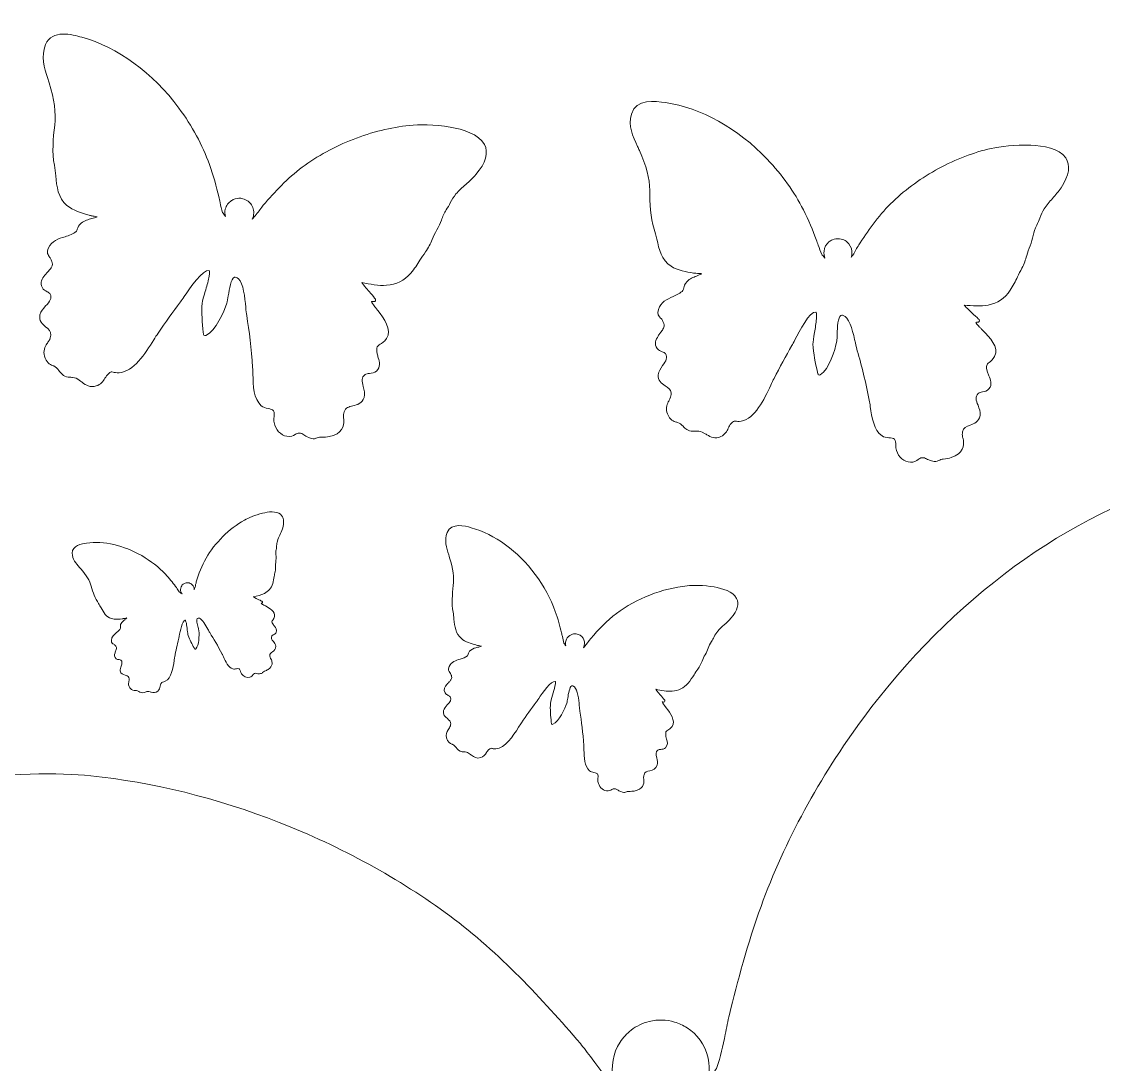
# Model space of a CAD drawing. Extents: x 245 to 764, y -945 to -55.
# Drawn here: x 432.9 to 498.3, y -415.5 to -352.5 of the extents above; entities that cross this region are included whole.
import ezdxf

# ---------------------------------------------------------------- set-up
doc = ezdxf.new("R2010")
doc.units = 0
doc.header["$MEASUREMENT"] = 0
doc.layers.add('Layer 1', color=7, linetype='Continuous', lineweight=0)

msp = doc.modelspace()

# ---------------------------------------------------------------- linework, layer by layer
at = {"layer": 'Layer 1'}
for points, knots in [([(632.82, -55.415), (632.82, -55.415), (373.36, -55.415), (373.36, -55.415), (373.36, -55.415), (244.72, -238.015), (244.72, -238.015), (244.72, -238.015), (244.72, -944.585), (244.72, -944.585), (244.72, -944.585), (764.28, -944.585), (764.28, -944.585), (764.28, -944.585), (764.28, -238.175), (764.28, -238.175), (764.28, -238.175), (632.82, -55.415), (632.82, -55.415)], [0, 0, 0, 0, 1, 1, 1, 2, 2, 2, 3, 3, 3, 4, 4, 4, 5, 5, 5, 6, 6, 6, 6]), ([(433.984, -370.183), (434.029, -369.985), (434.181, -369.818), (434.328, -369.657), (434.581, -369.379), (434.726, -369.191), (434.601, -368.935), (434.573, -368.88), (434.495, -368.838), (434.412, -368.793), (434.309, -368.737), (434.192, -368.674), (434.13, -368.561), (433.944, -368.221), (434.114, -368.006), (434.279, -367.798), (434.303, -367.768), (434.328, -367.737), (434.353, -367.704), (434.396, -367.647), (434.447, -367.597), (434.497, -367.548), (434.563, -367.484), (434.625, -367.423), (434.663, -367.354), (434.764, -367.167), (434.738, -367.091), (434.698, -366.976), (434.686, -366.941), (434.672, -366.902), (434.662, -366.858), (434.648, -366.801), (434.612, -366.755), (434.57, -366.702), (434.478, -366.585), (434.363, -366.439), (434.495, -366.145), (434.687, -365.717), (435.119, -365.584), (435.5, -365.467), (435.757, -365.387), (436, -365.312), (436.163, -365.162), (436.208, -365.121), (436.221, -365.078), (436.24, -365.012), (436.271, -364.909), (436.31, -364.781), (436.482, -364.641), (436.675, -364.485), (436.9, -364.429), (437.117, -364.375), (437.234, -364.346), (437.347, -364.318), (437.451, -364.275), (437.37, -364.25), (437.271, -364.233), (437.189, -364.219), (437.115, -364.206), (437.045, -364.194), (436.991, -364.177), (436.991, -364.177), (436.956, -364.167), (436.956, -364.167), (436.52, -364.039), (435.976, -363.88), (435.618, -363.578), (435.065, -363.112), (435.001, -362.439), (434.938, -361.789), (434.917, -361.563), (434.897, -361.349), (434.857, -361.145), (434.707, -360.385), (434.778, -359.53), (434.875, -358.719), (434.964, -357.988), (434.857, -357.175), (434.541, -356.162), (434.515, -356.078), (434.487, -355.992), (434.46, -355.909), (434.245, -355.249), (434.023, -354.567), (434.324, -353.857), (434.722, -352.917), (435.934, -353.249), (436.517, -353.41), (438.672, -354.002), (440.809, -355.562), (442.381, -357.692), (443.183, -358.778), (443.805, -359.923), (444.231, -361.095), (444.474, -361.764), (444.656, -362.456), (444.801, -363.044), (444.83, -363.161), (444.854, -363.283), (444.878, -363.401), (444.918, -363.604), (444.959, -363.812), (445.026, -364), (445.047, -364.038), (445.121, -364.148), (445.196, -364.251), (445.157, -364.111), (445.152, -363.959), (445.19, -363.808), (445.245, -363.583), (445.383, -363.4), (445.564, -363.283), (445.634, -363.238), (445.711, -363.202), (445.791, -363.179), (445.935, -363.136), (446.091, -363.13), (446.247, -363.169), (446.368, -363.198), (446.476, -363.252), (446.569, -363.323), (446.65, -363.385), (446.718, -363.46), (446.772, -363.544), (446.898, -363.739), (446.946, -363.983), (446.886, -364.226), (446.87, -364.292), (446.847, -364.354), (446.817, -364.412), (446.986, -364.241), (447.152, -364.013), (447.275, -363.844), (447.356, -363.733), (447.427, -363.636), (447.487, -363.567), (448.178, -362.766), (448.942, -361.933), (449.841, -361.267), (450.743, -360.599), (451.805, -360.016), (452.912, -359.583), (454.031, -359.144), (455.207, -358.854), (456.311, -358.744), (456.864, -358.689), (457.844, -358.682), (458.787, -358.844), (459.547, -358.974), (460.523, -359.262), (460.854, -359.893), (461.115, -360.389), (460.942, -361.001), (460.339, -361.712), (460.154, -361.931), (459.937, -362.122), (459.727, -362.307), (459.52, -362.489), (459.306, -362.677), (459.131, -362.886), (458.996, -363.047), (458.898, -363.229), (458.793, -363.421), (458.717, -363.562), (458.638, -363.708), (458.543, -363.844), (458.408, -364.042), (458.332, -364.244), (458.251, -364.459), (458.177, -364.655), (458.101, -364.858), (457.975, -365.062), (457.857, -365.253), (457.773, -365.451), (457.691, -365.643), (457.586, -365.89), (457.478, -366.144), (457.298, -366.388), (457.174, -366.555), (457.063, -366.728), (456.956, -366.894), (456.792, -367.151), (456.623, -367.415), (456.405, -367.663), (455.994, -368.131), (455.525, -368.367), (454.931, -368.407), (454.461, -368.439), (453.943, -368.339), (453.433, -368.228), (453.562, -368.413), (453.816, -368.708), (453.958, -368.872), (454.1, -369.037), (454.212, -369.167), (454.26, -369.238), (454.29, -369.283), (454.28, -369.347), (454.23, -369.381), (454.209, -369.395), (454.183, -369.399), (454.158, -369.395), (454.087, -369.382), (454.051, -369.385), (454.034, -369.388), (454.041, -369.437), (454.109, -369.544), (454.233, -369.706), (454.253, -369.731), (454.27, -369.754), (454.284, -369.773), (454.319, -369.821), (454.361, -369.876), (454.405, -369.933), (454.761, -370.4), (455.299, -371.104), (454.935, -371.628), (454.8, -371.823), (454.661, -371.903), (454.549, -371.968), (454.382, -372.065), (454.305, -372.109), (454.377, -372.558), (454.389, -372.631), (454.411, -372.708), (454.435, -372.788), (454.505, -373.033), (454.594, -373.337), (454.333, -373.591), (454.203, -373.717), (454.045, -373.727), (453.905, -373.735), (453.799, -373.742), (453.707, -373.748), (453.64, -373.8), (453.405, -373.983), (453.446, -374.195), (453.531, -374.525), (453.587, -374.74), (453.644, -374.963), (453.576, -375.183), (453.458, -375.56), (453.161, -375.63), (452.899, -375.691), (452.66, -375.748), (452.454, -375.796), (452.368, -376.06), (452.338, -376.156), (452.326, -376.258), (452.331, -376.365), (452.331, -376.365), (452.33, -376.366), (452.33, -376.366), (452.332, -376.371), (452.354, -376.457), (452.357, -376.581), (452.365, -376.883), (452.261, -377.414), (451.471, -377.555), (451.327, -377.581), (451.161, -377.593), (450.968, -377.589), (450.866, -377.587), (450.766, -377.608), (450.673, -377.649), (450.673, -377.65), (450.673, -377.65), (450.672, -377.65), (450.545, -377.708), (450.485, -377.712), (450.231, -377.615), (450.099, -377.565), (450.013, -377.504), (449.944, -377.455), (449.85, -377.388), (449.788, -377.344), (449.647, -377.342), (449.569, -377.34), (449.499, -377.379), (449.418, -377.425), (449.293, -377.494), (449.138, -377.58), (448.912, -377.536), (448.524, -377.461), (448.226, -377.14), (448.134, -376.697), (448.111, -376.587), (448.124, -376.473), (448.137, -376.363), (448.155, -376.219), (448.171, -376.083), (448.102, -375.989), (448.051, -375.92), (447.912, -375.888), (447.776, -375.856), (447.626, -375.822), (447.47, -375.786), (447.361, -375.691), (446.896, -375.287), (446.875, -374.455), (446.858, -373.787), (446.854, -373.64), (446.851, -373.503), (446.842, -373.385), (446.759, -372.21), (446.642, -371.181), (446.482, -370.238), (446.46, -370.109), (446.444, -369.936), (446.425, -369.734), (446.371, -369.154), (446.288, -368.278), (445.988, -368.016), (445.886, -367.928), (445.803, -367.895), (445.741, -367.917), (445.53, -367.995), (445.43, -368.645), (445.371, -369.034), (445.342, -369.222), (445.317, -369.384), (445.286, -369.486), (445.122, -370.008), (444.596, -371.173), (444.01, -371.439), (443.971, -371.457), (443.923, -371.448), (443.893, -371.414), (443.877, -371.397), (443.869, -371.375), (443.867, -371.353), (443.867, -371.353), (443.856, -371.244), (443.856, -371.244), (443.802, -370.685), (443.741, -370.05), (443.792, -369.485), (443.806, -369.339), (443.884, -369.078), (443.976, -368.776), (444.057, -368.505), (444.149, -368.198), (444.201, -367.949), (444.272, -367.608), (444.232, -367.531), (444.223, -367.519), (444.223, -367.518), (444.222, -367.518), (444.221, -367.517), (443.838, -367.412), (443.046, -368.58), (442.708, -369.08), (442.611, -369.224), (442.534, -369.337), (442.477, -369.412), (442.02, -370.014), (441.564, -370.65), (441.122, -371.3), (441.044, -371.416), (440.956, -371.556), (440.862, -371.705), (440.345, -372.525), (439.638, -373.648), (438.763, -373.689), (438.585, -373.698), (438.479, -373.672), (438.402, -373.653), (438.299, -373.628), (438.275, -373.622), (438.118, -373.766), (438.039, -373.839), (437.977, -373.93), (437.912, -374.028), (437.793, -374.207), (437.658, -374.41), (437.391, -374.492), (437.003, -374.613), (436.776, -374.445), (436.535, -374.267), (436.505, -374.245), (436.474, -374.221), (436.441, -374.198), (436.155, -373.994), (436.148, -373.993), (435.958, -373.978), (435.892, -373.973), (435.81, -373.966), (435.693, -373.951), (435.384, -373.91), (435.246, -373.726), (435.124, -373.564), (435.035, -373.446), (434.955, -373.34), (434.814, -373.278), (434.814, -373.278), (434.814, -373.278), (434.814, -373.278), (434.793, -373.269), (434.771, -373.261), (434.748, -373.254), (434.747, -373.254), (434.747, -373.254), (434.747, -373.254), (434.584, -373.192), (434.369, -373.079), (434.252, -372.68), (434.169, -372.397), (434.294, -372.113), (434.401, -371.938), (434.451, -371.88), (434.492, -371.822), (434.526, -371.764), (434.527, -371.764), (434.527, -371.763), (434.527, -371.763), (434.596, -371.645), (434.634, -371.527), (434.639, -371.411), (434.648, -371.185), (434.5, -371.061), (434.328, -370.916), (434.127, -370.747), (433.899, -370.555), (433.984, -370.183)], [0, 0, 0, 0, 1, 1, 1, 2, 2, 2, 3, 3, 3, 4, 4, 4, 5, 5, 5, 6, 6, 6, 7, 7, 7, 8, 8, 8, 9, 9, 9, 10, 10, 10, 11, 11, 11, 12, 12, 12, 13, 13, 13, 14, 14, 14, 15, 15, 15, 16, 16, 16, 17, 17, 17, 18, 18, 18, 19, 19, 19, 20, 20, 20, 21, 21, 21, 22, 22, 22, 23, 23, 23, 24, 24, 24, 25, 25, 25, 26, 26, 26, 27, 27, 27, 28, 28, 28, 29, 29, 29, 30, 30, 30, 31, 31, 31, 32, 32, 32, 33, 33, 33, 34, 34, 34, 35, 35, 35, 36, 36, 36, 37, 37, 37, 38, 38, 38, 39, 39, 39, 40, 40, 40, 41, 41, 41, 42, 42, 42, 43, 43, 43, 44, 44, 44, 45, 45, 45, 46, 46, 46, 47, 47, 47, 48, 48, 48, 49, 49, 49, 50, 50, 50, 51, 51, 51, 52, 52, 52, 53, 53, 53, 54, 54, 54, 55, 55, 55, 56, 56, 56, 57, 57, 57, 58, 58, 58, 59, 59, 59, 60, 60, 60, 61, 61, 61, 62, 62, 62, 63, 63, 63, 64, 64, 64, 65, 65, 65, 66, 66, 66, 67, 67, 67, 68, 68, 68, 69, 69, 69, 70, 70, 70, 71, 71, 71, 72, 72, 72, 73, 73, 73, 74, 74, 74, 75, 75, 75, 76, 76, 76, 77, 77, 77, 78, 78, 78, 79, 79, 79, 80, 80, 80, 81, 81, 81, 82, 82, 82, 83, 83, 83, 84, 84, 84, 85, 85, 85, 86, 86, 86, 87, 87, 87, 88, 88, 88, 89, 89, 89, 90, 90, 90, 91, 91, 91, 92, 92, 92, 93, 93, 93, 94, 94, 94, 95, 95, 95, 96, 96, 96, 97, 97, 97, 98, 98, 98, 99, 99, 99, 100, 100, 100, 101, 101, 101, 102, 102, 102, 103, 103, 103, 104, 104, 104, 105, 105, 105, 106, 106, 106, 107, 107, 107, 108, 108, 108, 109, 109, 109, 110, 110, 110, 111, 111, 111, 112, 112, 112, 113, 113, 113, 114, 114, 114, 115, 115, 115, 116, 116, 116, 117, 117, 117, 118, 118, 118, 119, 119, 119, 120, 120, 120, 121, 121, 121, 122, 122, 122, 123, 123, 123, 124, 124, 124, 125, 125, 125, 126, 126, 126, 127, 127, 127, 128, 128, 128, 129, 129, 129, 130, 130, 130, 131, 131, 131, 132, 132, 132, 133, 133, 133, 134, 134, 134, 135, 135, 135, 136, 136, 136, 137, 137, 137, 138, 138, 138, 139, 139, 139, 140, 140, 140, 141, 141, 141, 141]), ([(490.43, -370.164), (490.586, -370.305), (490.71, -370.417), (490.764, -370.48), (490.799, -370.519), (490.797, -370.582), (490.752, -370.621), (490.734, -370.637), (490.709, -370.643), (490.685, -370.642), (490.615, -370.639), (490.58, -370.646), (490.564, -370.651), (490.577, -370.698), (490.655, -370.792), (490.794, -370.934), (490.816, -370.956), (490.835, -370.975), (490.851, -370.992), (490.891, -371.034), (490.937, -371.082), (490.986, -371.132), (491.385, -371.538), (491.987, -372.152), (491.698, -372.7), (491.592, -372.903), (491.468, -372.997), (491.368, -373.073), (491.218, -373.186), (491.15, -373.238), (491.273, -373.661), (491.293, -373.731), (491.324, -373.802), (491.356, -373.876), (491.453, -374.103), (491.574, -374.385), (491.354, -374.661), (491.244, -374.798), (491.092, -374.826), (490.959, -374.851), (490.858, -374.87), (490.77, -374.887), (490.712, -374.945), (490.508, -375.149), (490.572, -375.348), (490.694, -375.656), (490.773, -375.857), (490.854, -376.064), (490.815, -376.284), (490.746, -376.661), (490.469, -376.763), (490.224, -376.854), (490.001, -376.937), (489.808, -377.008), (489.757, -377.272), (489.739, -377.368), (489.74, -377.468), (489.757, -377.571), (489.757, -377.571), (489.757, -377.571), (489.757, -377.571), (489.759, -377.576), (489.791, -377.656), (489.809, -377.775), (489.852, -378.065), (489.816, -378.588), (489.072, -378.818), (488.937, -378.86), (488.778, -378.892), (488.592, -378.912), (488.494, -378.922), (488.399, -378.953), (488.315, -379.005), (488.315, -379.005), (488.315, -379.005), (488.314, -379.005), (488.199, -379.076), (488.142, -379.087), (487.885, -379.024), (487.753, -378.992), (487.662, -378.943), (487.59, -378.904), (487.491, -378.851), (487.426, -378.816), (487.29, -378.831), (487.216, -378.839), (487.153, -378.885), (487.08, -378.938), (486.968, -379.02), (486.829, -379.121), (486.607, -379.106), (486.224, -379.08), (485.899, -378.806), (485.757, -378.391), (485.722, -378.288), (485.721, -378.177), (485.721, -378.069), (485.72, -377.928), (485.719, -377.796), (485.642, -377.713), (485.585, -377.653), (485.447, -377.639), (485.312, -377.625), (485.164, -377.609), (485.01, -377.593), (484.893, -377.515), (484.397, -377.181), (484.278, -376.383), (484.181, -375.742), (484.16, -375.602), (484.14, -375.469), (484.118, -375.357), (483.898, -374.236), (483.662, -373.259), (483.396, -372.371), (483.36, -372.249), (483.324, -372.084), (483.281, -371.893), (483.16, -371.341), (482.976, -370.507), (482.655, -370.291), (482.547, -370.218), (482.463, -370.196), (482.406, -370.225), (482.212, -370.325), (482.194, -370.963), (482.183, -371.344), (482.178, -371.529), (482.173, -371.688), (482.155, -371.789), (482.06, -372.312), (481.692, -373.496), (481.16, -373.822), (481.124, -373.844), (481.078, -373.841), (481.044, -373.812), (481.027, -373.798), (481.016, -373.778), (481.012, -373.756), (481.012, -373.756), (480.988, -373.653), (480.988, -373.653), (480.87, -373.121), (480.735, -372.517), (480.717, -371.967), (480.713, -371.825), (480.757, -371.564), (480.809, -371.262), (480.855, -370.992), (480.907, -370.685), (480.927, -370.439), (480.955, -370.103), (480.907, -370.034), (480.897, -370.023), (480.897, -370.022), (480.896, -370.022), (480.895, -370.021), (480.513, -369.966), (479.891, -371.185), (479.625, -371.707), (479.549, -371.856), (479.488, -371.975), (479.443, -372.054), (479.074, -372.688), (478.711, -373.354), (478.363, -374.033), (478.302, -374.153), (478.234, -374.299), (478.161, -374.453), (477.762, -375.305), (477.215, -376.471), (476.378, -376.615), (476.208, -376.644), (476.103, -376.631), (476.026, -376.623), (475.924, -376.61), (475.9, -376.608), (475.766, -376.766), (475.698, -376.844), (475.65, -376.94), (475.599, -377.042), (475.506, -377.229), (475.4, -377.44), (475.153, -377.551), (474.794, -377.714), (474.555, -377.579), (474.302, -377.436), (474.27, -377.418), (474.238, -377.4), (474.204, -377.381), (473.904, -377.219), (473.897, -377.219), (473.712, -377.227), (473.648, -377.23), (473.568, -377.234), (473.454, -377.232), (473.151, -377.23), (472.997, -377.07), (472.86, -376.928), (472.76, -376.825), (472.67, -376.732), (472.527, -376.69), (472.527, -376.69), (472.527, -376.69), (472.527, -376.69), (472.506, -376.683), (472.484, -376.678), (472.46, -376.675), (472.46, -376.675), (472.46, -376.675), (472.46, -376.674), (472.295, -376.634), (472.075, -376.551), (471.915, -376.181), (471.801, -375.918), (471.887, -375.631), (471.97, -375.449), (472.011, -375.387), (472.044, -375.326), (472.07, -375.266), (472.07, -375.266), (472.07, -375.266), (472.07, -375.266), (472.123, -375.144), (472.145, -375.026), (472.136, -374.914), (472.117, -374.695), (471.96, -374.593), (471.778, -374.474), (471.564, -374.335), (471.322, -374.177), (471.359, -373.81), (471.378, -373.614), (471.505, -373.435), (471.627, -373.262), (471.838, -372.964), (471.955, -372.767), (471.804, -372.535), (471.771, -372.485), (471.69, -372.454), (471.605, -372.42), (471.499, -372.379), (471.38, -372.333), (471.306, -372.23), (471.086, -371.926), (471.225, -371.699), (471.358, -371.479), (471.378, -371.447), (471.398, -371.414), (471.418, -371.379), (471.453, -371.32), (471.496, -371.265), (471.538, -371.212), (471.594, -371.142), (471.647, -371.077), (471.674, -371.006), (471.75, -370.813), (471.715, -370.743), (471.663, -370.637), (471.647, -370.605), (471.63, -370.569), (471.615, -370.528), (471.594, -370.475), (471.554, -370.435), (471.508, -370.389), (471.405, -370.287), (471.277, -370.16), (471.369, -369.862), (471.503, -369.427), (471.903, -369.247), (472.255, -369.089), (472.493, -368.981), (472.718, -368.88), (472.858, -368.716), (472.896, -368.672), (472.903, -368.628), (472.914, -368.563), (472.931, -368.46), (472.953, -368.332), (473.102, -368.177), (473.269, -368.003), (473.479, -367.923), (473.681, -367.845), (473.791, -367.803), (473.896, -367.763), (473.991, -367.709), (473.91, -367.695), (473.813, -367.69), (473.732, -367.686), (473.66, -367.682), (473.591, -367.679), (473.536, -367.669), (473.536, -367.669), (473.502, -367.664), (473.502, -367.664), (473.066, -367.593), (472.524, -367.505), (472.144, -367.257), (471.555, -366.874), (471.413, -366.234), (471.276, -365.616), (471.228, -365.4), (471.183, -365.197), (471.12, -365.005), (470.886, -364.292), (470.851, -363.46), (470.849, -362.667), (470.846, -361.953), (470.647, -361.184), (470.222, -360.247), (470.187, -360.169), (470.149, -360.09), (470.113, -360.013), (469.828, -359.403), (469.532, -358.773), (469.737, -358.054), (470.009, -357.101), (471.215, -357.276), (471.795, -357.361), (473.94, -357.674), (476.184, -358.921), (477.951, -360.783), (478.853, -361.733), (479.588, -362.761), (480.138, -363.838), (480.452, -364.453), (480.709, -365.098), (480.92, -365.647), (480.961, -365.756), (480.999, -365.87), (481.036, -365.981), (481.098, -366.171), (481.163, -366.367), (481.249, -366.54), (481.275, -366.574), (481.36, -366.671), (481.444, -366.761), (481.389, -366.631), (481.367, -366.486), (481.384, -366.336), (481.411, -366.112), (481.522, -365.919), (481.682, -365.785), (481.744, -365.733), (481.814, -365.69), (481.889, -365.658), (482.022, -365.6), (482.171, -365.576), (482.326, -365.594), (482.446, -365.608), (482.557, -365.647), (482.655, -365.704), (482.74, -365.754), (482.814, -365.818), (482.876, -365.892), (483.02, -366.065), (483.096, -366.294), (483.068, -366.535), (483.06, -366.6), (483.045, -366.663), (483.023, -366.723), (483.165, -366.538), (483.298, -366.298), (483.396, -366.122), (483.461, -366.004), (483.518, -365.903), (483.567, -365.829), (484.137, -364.976), (484.772, -364.083), (485.558, -363.334), (486.347, -362.583), (487.3, -361.896), (488.314, -361.346), (489.339, -360.791), (490.436, -360.371), (491.486, -360.133), (492.011, -360.014), (492.954, -359.89), (493.881, -359.934), (494.628, -359.969), (495.602, -360.13), (495.996, -360.697), (496.306, -361.144), (496.212, -361.753), (495.717, -362.51), (495.565, -362.742), (495.379, -362.952), (495.199, -363.155), (495.022, -363.355), (494.838, -363.562), (494.695, -363.784), (494.584, -363.954), (494.511, -364.142), (494.433, -364.34), (494.377, -364.484), (494.318, -364.634), (494.243, -364.777), (494.136, -364.982), (494.087, -365.187), (494.035, -365.403), (493.988, -365.6), (493.938, -365.805), (493.841, -366.016), (493.751, -366.215), (493.693, -366.415), (493.638, -366.61), (493.566, -366.86), (493.492, -367.118), (493.348, -367.374), (493.249, -367.549), (493.163, -367.729), (493.08, -367.902), (492.952, -368.168), (492.821, -368.443), (492.64, -368.707), (492.301, -369.207), (491.878, -369.49), (491.311, -369.6), (490.862, -369.686), (490.351, -369.652), (489.848, -369.606), (489.993, -369.769), (490.274, -370.023), (490.43, -370.164)], [0, 0, 0, 0, 1, 1, 1, 2, 2, 2, 3, 3, 3, 4, 4, 4, 5, 5, 5, 6, 6, 6, 7, 7, 7, 8, 8, 8, 9, 9, 9, 10, 10, 10, 11, 11, 11, 12, 12, 12, 13, 13, 13, 14, 14, 14, 15, 15, 15, 16, 16, 16, 17, 17, 17, 18, 18, 18, 19, 19, 19, 20, 20, 20, 21, 21, 21, 22, 22, 22, 23, 23, 23, 24, 24, 24, 25, 25, 25, 26, 26, 26, 27, 27, 27, 28, 28, 28, 29, 29, 29, 30, 30, 30, 31, 31, 31, 32, 32, 32, 33, 33, 33, 34, 34, 34, 35, 35, 35, 36, 36, 36, 37, 37, 37, 38, 38, 38, 39, 39, 39, 40, 40, 40, 41, 41, 41, 42, 42, 42, 43, 43, 43, 44, 44, 44, 45, 45, 45, 46, 46, 46, 47, 47, 47, 48, 48, 48, 49, 49, 49, 50, 50, 50, 51, 51, 51, 52, 52, 52, 53, 53, 53, 54, 54, 54, 55, 55, 55, 56, 56, 56, 57, 57, 57, 58, 58, 58, 59, 59, 59, 60, 60, 60, 61, 61, 61, 62, 62, 62, 63, 63, 63, 64, 64, 64, 65, 65, 65, 66, 66, 66, 67, 67, 67, 68, 68, 68, 69, 69, 69, 70, 70, 70, 71, 71, 71, 72, 72, 72, 73, 73, 73, 74, 74, 74, 75, 75, 75, 76, 76, 76, 77, 77, 77, 78, 78, 78, 79, 79, 79, 80, 80, 80, 81, 81, 81, 82, 82, 82, 83, 83, 83, 84, 84, 84, 85, 85, 85, 86, 86, 86, 87, 87, 87, 88, 88, 88, 89, 89, 89, 90, 90, 90, 91, 91, 91, 92, 92, 92, 93, 93, 93, 94, 94, 94, 95, 95, 95, 96, 96, 96, 97, 97, 97, 98, 98, 98, 99, 99, 99, 100, 100, 100, 101, 101, 101, 102, 102, 102, 103, 103, 103, 104, 104, 104, 105, 105, 105, 106, 106, 106, 107, 107, 107, 108, 108, 108, 109, 109, 109, 110, 110, 110, 111, 111, 111, 112, 112, 112, 113, 113, 113, 114, 114, 114, 115, 115, 115, 116, 116, 116, 117, 117, 117, 118, 118, 118, 119, 119, 119, 120, 120, 120, 121, 121, 121, 122, 122, 122, 123, 123, 123, 124, 124, 124, 125, 125, 125, 126, 126, 126, 127, 127, 127, 128, 128, 128, 129, 129, 129, 130, 130, 130, 131, 131, 131, 132, 132, 132, 133, 133, 133, 134, 134, 134, 135, 135, 135, 136, 136, 136, 137, 137, 137, 138, 138, 138, 139, 139, 139, 140, 140, 140, 141, 141, 141, 141]), ([(437.05, -398.062), (440.757, -398.432), (444.699, -399.406), (448.454, -400.876), (452.168, -402.332), (455.732, -404.285), (458.759, -406.526), (461.775, -408.761), (464.336, -411.557), (466.656, -414.243), (466.856, -414.475), (467.093, -414.799), (467.367, -415.175), (467.779, -415.739), (468.338, -416.506), (468.903, -417.079), (468.803, -416.884), (468.725, -416.675), (468.671, -416.454), (468.47, -415.639), (468.632, -414.82), (469.053, -414.166), (469.235, -413.884), (469.464, -413.633), (469.734, -413.427), (470.046, -413.188), (470.41, -413.008), (470.817, -412.908), (471.339, -412.779), (471.863, -412.8), (472.344, -412.942), (472.614, -413.021), (472.871, -413.139), (473.106, -413.291), (473.713, -413.682), (474.177, -414.297), (474.363, -415.053), (474.488, -415.56), (474.473, -416.069), (474.342, -416.538), (474.592, -416.195), (474.841, -415.825), (474.914, -415.696), (475.136, -415.067), (475.275, -414.366), (475.41, -413.687), (475.488, -413.291), (475.569, -412.882), (475.666, -412.491), (476.154, -410.516), (476.762, -408.194), (477.578, -405.949), (479.007, -402.018), (481.094, -398.177), (483.785, -394.532), (489.059, -387.388), (496.23, -382.152), (503.46, -380.166), (505.415, -379.628), (509.481, -378.512), (510.817, -381.667), (511.827, -384.049), (511.082, -386.338), (510.36, -388.552), (510.27, -388.831), (510.175, -389.119), (510.088, -389.401), (509.028, -392.798), (508.671, -395.525), (508.967, -397.978), (509.295, -400.7), (509.531, -403.568), (509.03, -406.117), (508.896, -406.803), (508.828, -407.52), (508.755, -408.279), (508.547, -410.459), (508.331, -412.716), (506.475, -414.281), (505.274, -415.295), (503.451, -415.828), (501.986, -416.257), (501.986, -416.257), (501.871, -416.291), (501.871, -416.291), (501.687, -416.346), (501.453, -416.387), (501.205, -416.43), (500.93, -416.479), (500.598, -416.537), (500.326, -416.62), (500.675, -416.764), (501.054, -416.857), (501.447, -416.954), (502.176, -417.135), (502.931, -417.323), (503.578, -417.848), (504.156, -418.318), (504.283, -418.747), (504.388, -419.092), (504.453, -419.312), (504.495, -419.458), (504.646, -419.595), (505.194, -420.1), (506.009, -420.351), (506.872, -420.617), (508.15, -421.01), (509.598, -421.458), (510.243, -422.894), (510.686, -423.878), (510.3, -424.368), (509.991, -424.761), (509.851, -424.94), (509.731, -425.093), (509.683, -425.286), (509.648, -425.433), (509.603, -425.563), (509.564, -425.68), (509.429, -426.066), (509.341, -426.321), (509.681, -426.95), (509.806, -427.182), (510.015, -427.386), (510.237, -427.601), (510.403, -427.765), (510.577, -427.933), (510.719, -428.123), (510.804, -428.233), (510.887, -428.338), (510.967, -428.44), (511.52, -429.138), (512.093, -429.858), (511.468, -430.997), (511.259, -431.38), (510.867, -431.59), (510.523, -431.776), (510.243, -431.927), (509.981, -432.069), (509.889, -432.254), (509.468, -433.114), (509.955, -433.742), (510.805, -434.676), (511.299, -435.217), (511.808, -435.777), (511.959, -436.44), (512.241, -437.688), (511.477, -438.331), (510.803, -438.901), (510.228, -439.385), (509.731, -439.802), (509.761, -440.56), (509.776, -440.949), (509.903, -441.344), (510.137, -441.743), (510.137, -441.743), (510.137, -441.744), (510.139, -441.744), (510.252, -441.938), (510.393, -442.134), (510.559, -442.329), (510.919, -442.917), (511.338, -443.867), (511.06, -444.817), (510.668, -446.156), (509.946, -446.535), (509.399, -446.743), (509.398, -446.743), (509.398, -446.743), (509.396, -446.743), (509.317, -446.767), (509.243, -446.794), (509.175, -446.824), (509.173, -446.824), (509.173, -446.824), (509.173, -446.824), (508.701, -447.031), (508.433, -447.388), (508.134, -447.784), (507.724, -448.328), (507.261, -448.944), (506.223, -449.082), (505.833, -449.134), (505.557, -449.155), (505.335, -449.173), (504.697, -449.224), (504.673, -449.226), (503.714, -449.912), (503.605, -449.989), (503.501, -450.067), (503.4, -450.141), (502.59, -450.738), (501.828, -451.303), (500.528, -450.899), (499.632, -450.621), (499.178, -449.941), (498.778, -449.341), (498.56, -449.013), (498.354, -448.705), (498.09, -448.462), (497.563, -447.978), (497.482, -447.998), (497.136, -448.083), (496.876, -448.145), (496.52, -448.233), (495.925, -448.205), (492.989, -448.067), (490.615, -444.298), (488.883, -441.545), (488.568, -441.047), (488.272, -440.576), (488.01, -440.189), (486.527, -438.006), (484.997, -435.875), (483.462, -433.854), (483.272, -433.603), (483.015, -433.222), (482.689, -432.741), (481.553, -431.064), (478.898, -427.143), (477.613, -427.496), (477.61, -427.499), (477.607, -427.5), (477.605, -427.502), (477.575, -427.544), (477.443, -427.802), (477.68, -428.945), (477.853, -429.781), (478.162, -430.81), (478.435, -431.719), (478.742, -432.734), (479.005, -433.61), (479.05, -434.1), (479.225, -435.996), (479.018, -438.124), (478.837, -440.001), (478.837, -440.001), (478.802, -440.366), (478.802, -440.366), (478.794, -440.441), (478.766, -440.514), (478.715, -440.571), (478.611, -440.685), (478.451, -440.715), (478.32, -440.654), (476.356, -439.761), (474.589, -435.854), (474.041, -434.101), (473.936, -433.76), (473.851, -433.216), (473.755, -432.585), (473.556, -431.281), (473.222, -429.1), (472.511, -428.838), (472.305, -428.763), (472.027, -428.875), (471.685, -429.172), (470.677, -430.05), (470.401, -432.989), (470.218, -434.936), (470.154, -435.61), (470.1, -436.193), (470.026, -436.625), (469.492, -439.788), (469.097, -443.241), (468.818, -447.183), (468.791, -447.578), (468.778, -448.04), (468.766, -448.532), (468.709, -450.773), (468.638, -453.563), (467.077, -454.92), (466.711, -455.238), (466.189, -455.358), (465.685, -455.475), (465.231, -455.58), (464.762, -455.688), (464.593, -455.92), (464.362, -456.237), (464.415, -456.692), (464.473, -457.173), (464.516, -457.544), (464.563, -457.927), (464.486, -458.295), (464.176, -459.78), (463.177, -460.859), (461.874, -461.111), (461.117, -461.259), (460.596, -460.97), (460.177, -460.737), (459.904, -460.584), (459.669, -460.453), (459.409, -460.458), (458.936, -460.466), (458.728, -460.613), (458.413, -460.837), (458.181, -461.002), (457.891, -461.207), (457.451, -461.375), (456.596, -461.699), (456.395, -461.685), (455.97, -461.492), (455.968, -461.493), (455.967, -461.491), (455.966, -461.49), (455.655, -461.35), (455.318, -461.282), (454.978, -461.289), (454.329, -461.302), (453.771, -461.259), (453.288, -461.173), (450.638, -460.699), (450.29, -458.919), (450.316, -457.905), (450.327, -457.489), (450.4, -457.202), (450.406, -457.184), (450.406, -457.184), (450.405, -457.183), (450.405, -457.183), (450.42, -456.823), (450.38, -456.478), (450.278, -456.158), (449.992, -455.273), (449.3, -455.11), (448.499, -454.922), (447.619, -454.714), (446.623, -454.479), (446.228, -453.215), (445.999, -452.477), (446.191, -451.73), (446.377, -451.009), (446.664, -449.9), (446.799, -449.189), (446.011, -448.575), (445.787, -448.4), (445.479, -448.381), (445.124, -448.358), (444.654, -448.33), (444.122, -448.297), (443.687, -447.875), (442.812, -447.021), (443.108, -446.002), (443.346, -445.182), (443.425, -444.911), (443.499, -444.655), (443.538, -444.407), (443.779, -442.902), (443.523, -442.754), (442.963, -442.429), (442.587, -442.212), (442.12, -441.941), (441.669, -441.289), (440.447, -439.531), (442.251, -437.167), (443.446, -435.603), (443.593, -435.41), (443.733, -435.226), (443.85, -435.065), (443.897, -435.002), (443.955, -434.926), (444.021, -434.841), (444.439, -434.298), (444.665, -433.939), (444.691, -433.773), (444.635, -433.762), (444.511, -433.754), (444.273, -433.795), (444.19, -433.809), (444.103, -433.796), (444.032, -433.749), (443.863, -433.637), (443.829, -433.421), (443.932, -433.27), (444.091, -433.03), (444.468, -432.594), (444.945, -432.042), (445.42, -431.493), (446.275, -430.502), (446.705, -429.88), (444.996, -430.255), (443.259, -430.589), (441.679, -430.482), (439.687, -430.348), (438.116, -429.555), (436.736, -427.984), (436.005, -427.155), (435.436, -426.267), (434.886, -425.407), (434.528, -424.848), (434.155, -424.267), (433.741, -423.708), (433.136, -422.891), (432.774, -422.036), (432.421, -421.209), (432.147, -420.566), (431.864, -419.902), (431.468, -419.258), (431.046, -418.574), (430.79, -417.894), (430.543, -417.236), (430.271, -416.516), (430.016, -415.836), (429.561, -415.175), (429.243, -414.715), (428.979, -414.228), (428.723, -413.755), (428.372, -413.109), (428.042, -412.498), (427.59, -411.96), (427.001, -411.258), (426.283, -410.627), (425.591, -410.015), (424.887, -409.395), (424.158, -408.754), (423.537, -408.021), (421.515, -405.636), (420.935, -403.582), (421.808, -401.918), (422.92, -399.802), (426.193, -398.836), (428.743, -398.398), (431.906, -397.854), (435.195, -397.877), (437.05, -398.062)], [0, 0, 0, 0, 1, 1, 1, 2, 2, 2, 3, 3, 3, 4, 4, 4, 5, 5, 5, 6, 6, 6, 7, 7, 7, 8, 8, 8, 9, 9, 9, 10, 10, 10, 11, 11, 11, 12, 12, 12, 13, 13, 13, 14, 14, 14, 15, 15, 15, 16, 16, 16, 17, 17, 17, 18, 18, 18, 19, 19, 19, 20, 20, 20, 21, 21, 21, 22, 22, 22, 23, 23, 23, 24, 24, 24, 25, 25, 25, 26, 26, 26, 27, 27, 27, 28, 28, 28, 29, 29, 29, 30, 30, 30, 31, 31, 31, 32, 32, 32, 33, 33, 33, 34, 34, 34, 35, 35, 35, 36, 36, 36, 37, 37, 37, 38, 38, 38, 39, 39, 39, 40, 40, 40, 41, 41, 41, 42, 42, 42, 43, 43, 43, 44, 44, 44, 45, 45, 45, 46, 46, 46, 47, 47, 47, 48, 48, 48, 49, 49, 49, 50, 50, 50, 51, 51, 51, 52, 52, 52, 53, 53, 53, 54, 54, 54, 55, 55, 55, 56, 56, 56, 57, 57, 57, 58, 58, 58, 59, 59, 59, 60, 60, 60, 61, 61, 61, 62, 62, 62, 63, 63, 63, 64, 64, 64, 65, 65, 65, 66, 66, 66, 67, 67, 67, 68, 68, 68, 69, 69, 69, 70, 70, 70, 71, 71, 71, 72, 72, 72, 73, 73, 73, 74, 74, 74, 75, 75, 75, 76, 76, 76, 77, 77, 77, 78, 78, 78, 79, 79, 79, 80, 80, 80, 81, 81, 81, 82, 82, 82, 83, 83, 83, 84, 84, 84, 85, 85, 85, 86, 86, 86, 87, 87, 87, 88, 88, 88, 89, 89, 89, 90, 90, 90, 91, 91, 91, 92, 92, 92, 93, 93, 93, 94, 94, 94, 95, 95, 95, 96, 96, 96, 97, 97, 97, 98, 98, 98, 99, 99, 99, 100, 100, 100, 101, 101, 101, 102, 102, 102, 103, 103, 103, 104, 104, 104, 105, 105, 105, 106, 106, 106, 107, 107, 107, 108, 108, 108, 109, 109, 109, 110, 110, 110, 111, 111, 111, 112, 112, 112, 113, 113, 113, 114, 114, 114, 115, 115, 115, 116, 116, 116, 117, 117, 117, 118, 118, 118, 119, 119, 119, 120, 120, 120, 121, 121, 121, 122, 122, 122, 123, 123, 123, 124, 124, 124, 125, 125, 125, 126, 126, 126, 127, 127, 127, 128, 128, 128, 129, 129, 129, 130, 130, 130, 131, 131, 131, 132, 132, 132, 133, 133, 133, 134, 134, 134, 135, 135, 135, 136, 136, 136, 137, 137, 137, 138, 138, 138, 139, 139, 139, 140, 140, 140, 141, 141, 141, 141]), ([(447.224, -387.416), (447.316, -387.46), (447.389, -387.496), (447.422, -387.518), (447.444, -387.531), (447.452, -387.561), (447.436, -387.585), (447.43, -387.595), (447.419, -387.601), (447.408, -387.604), (447.375, -387.612), (447.359, -387.62), (447.353, -387.625), (447.365, -387.645), (447.414, -387.678), (447.499, -387.725), (447.512, -387.732), (447.523, -387.739), (447.533, -387.744), (447.557, -387.758), (447.585, -387.774), (447.615, -387.791), (447.856, -387.926), (448.22, -388.13), (448.16, -388.424), (448.139, -388.533), (448.094, -388.594), (448.057, -388.643), (448.003, -388.716), (447.978, -388.749), (448.093, -388.93), (448.112, -388.959), (448.136, -388.988), (448.161, -389.019), (448.238, -389.111), (448.332, -389.226), (448.267, -389.385), (448.235, -389.463), (448.168, -389.497), (448.109, -389.527), (448.065, -389.549), (448.026, -389.569), (448.007, -389.604), (447.94, -389.727), (447.997, -389.811), (448.096, -389.938), (448.16, -390.02), (448.226, -390.106), (448.238, -390.214), (448.257, -390.398), (448.142, -390.484), (448.04, -390.56), (447.948, -390.629), (447.868, -390.688), (447.88, -390.818), (447.885, -390.865), (447.899, -390.912), (447.921, -390.957), (447.921, -390.957), (447.921, -390.957), (447.921, -390.957), (447.922, -390.959), (447.948, -390.992), (447.973, -391.045), (448.032, -391.174), (448.087, -391.423), (447.772, -391.631), (447.714, -391.669), (447.645, -391.706), (447.561, -391.74), (447.517, -391.759), (447.477, -391.786), (447.445, -391.822), (447.445, -391.822), (447.445, -391.822), (447.444, -391.822), (447.4, -391.87), (447.375, -391.883), (447.247, -391.889), (447.181, -391.892), (447.132, -391.882), (447.093, -391.874), (447.04, -391.862), (447.005, -391.855), (446.944, -391.88), (446.91, -391.894), (446.887, -391.924), (446.86, -391.959), (446.82, -392.012), (446.769, -392.078), (446.663, -392.102), (446.481, -392.142), (446.292, -392.059), (446.17, -391.885), (446.139, -391.842), (446.124, -391.79), (446.109, -391.739), (446.089, -391.674), (446.071, -391.613), (446.024, -391.585), (445.989, -391.564), (445.923, -391.576), (445.858, -391.588), (445.787, -391.601), (445.713, -391.615), (445.648, -391.594), (445.372, -391.506), (445.207, -391.151), (445.075, -390.866), (445.046, -390.803), (445.019, -390.744), (444.993, -390.695), (444.738, -390.203), (444.494, -389.78), (444.249, -389.403), (444.216, -389.351), (444.176, -389.279), (444.131, -389.196), (443.999, -388.956), (443.799, -388.593), (443.621, -388.536), (443.56, -388.516), (443.518, -388.517), (443.496, -388.539), (443.419, -388.612), (443.497, -388.911), (443.544, -389.09), (443.567, -389.177), (443.586, -389.252), (443.592, -389.302), (443.619, -389.558), (443.609, -390.159), (443.406, -390.384), (443.392, -390.399), (443.37, -390.404), (443.35, -390.395), (443.341, -390.39), (443.333, -390.383), (443.328, -390.373), (443.328, -390.373), (443.303, -390.328), (443.303, -390.328), (443.175, -390.097), (443.03, -389.834), (442.947, -389.58), (442.925, -389.515), (442.91, -389.387), (442.893, -389.24), (442.878, -389.107), (442.86, -388.958), (442.836, -388.84), (442.803, -388.68), (442.772, -388.654), (442.765, -388.65), (442.765, -388.65), (442.765, -388.65), (442.764, -388.65), (442.579, -388.676), (442.455, -389.329), (442.403, -389.608), (442.387, -389.688), (442.376, -389.751), (442.365, -389.794), (442.28, -390.14), (442.202, -390.5), (442.132, -390.863), (442.12, -390.928), (442.108, -391.005), (442.095, -391.087), (442.026, -391.538), (441.93, -392.155), (441.56, -392.336), (441.484, -392.373), (441.434, -392.382), (441.397, -392.388), (441.348, -392.396), (441.336, -392.398), (441.295, -392.49), (441.275, -392.536), (441.265, -392.587), (441.255, -392.642), (441.237, -392.741), (441.217, -392.854), (441.117, -392.939), (440.972, -393.064), (440.842, -393.034), (440.705, -393.002), (440.688, -392.998), (440.67, -392.994), (440.652, -392.99), (440.49, -392.955), (440.487, -392.956), (440.402, -392.985), (440.372, -392.995), (440.336, -393.008), (440.282, -393.023), (440.141, -393.063), (440.047, -393.009), (439.964, -392.962), (439.904, -392.928), (439.849, -392.897), (439.777, -392.896), (439.777, -392.896), (439.777, -392.896), (439.777, -392.896), (439.766, -392.896), (439.755, -392.897), (439.744, -392.898), (439.743, -392.898), (439.743, -392.898), (439.743, -392.898), (439.661, -392.902), (439.547, -392.894), (439.422, -392.743), (439.333, -392.636), (439.334, -392.49), (439.348, -392.395), (439.359, -392.36), (439.366, -392.327), (439.369, -392.296), (439.37, -392.296), (439.37, -392.296), (439.37, -392.296), (439.378, -392.231), (439.372, -392.173), (439.352, -392.123), (439.314, -392.023), (439.227, -391.997), (439.126, -391.967), (439.007, -391.931), (438.873, -391.891), (438.84, -391.714), (438.822, -391.621), (438.857, -391.52), (438.89, -391.423), (438.947, -391.255), (438.975, -391.147), (438.873, -391.06), (438.851, -391.041), (438.809, -391.038), (438.765, -391.034), (438.71, -391.029), (438.648, -391.024), (438.6, -390.986), (438.456, -390.875), (438.489, -390.75), (438.522, -390.629), (438.527, -390.612), (438.531, -390.593), (438.536, -390.574), (438.544, -390.542), (438.557, -390.511), (438.569, -390.48), (438.586, -390.44), (438.601, -390.402), (438.604, -390.366), (438.613, -390.266), (438.588, -390.238), (438.549, -390.196), (438.537, -390.183), (438.524, -390.168), (438.511, -390.151), (438.495, -390.129), (438.471, -390.116), (438.443, -390.101), (438.381, -390.068), (438.304, -390.026), (438.306, -389.875), (438.309, -389.654), (438.471, -389.516), (438.613, -389.394), (438.71, -389.311), (438.801, -389.234), (438.843, -389.138), (438.855, -389.112), (438.852, -389.091), (438.848, -389.059), (438.843, -389.009), (438.835, -388.946), (438.884, -388.854), (438.937, -388.75), (439.024, -388.684), (439.108, -388.62), (439.153, -388.586), (439.197, -388.552), (439.234, -388.515), (439.194, -388.519), (439.148, -388.53), (439.11, -388.539), (439.076, -388.547), (439.043, -388.555), (439.017, -388.558), (439.017, -388.558), (439, -388.56), (439, -388.56), (438.787, -388.587), (438.523, -388.619), (438.312, -388.556), (437.986, -388.458), (437.832, -388.179), (437.684, -387.91), (437.632, -387.816), (437.584, -387.728), (437.528, -387.647), (437.322, -387.347), (437.192, -386.964), (437.083, -386.595), (436.984, -386.263), (436.787, -385.932), (436.461, -385.553), (436.434, -385.522), (436.406, -385.49), (436.379, -385.459), (436.162, -385.214), (435.939, -384.961), (435.936, -384.598), (435.933, -384.118), (436.518, -384.035), (436.8, -383.995), (437.842, -383.848), (439.057, -384.123), (440.134, -384.749), (440.683, -385.069), (441.165, -385.447), (441.569, -385.874), (441.799, -386.117), (442.006, -386.382), (442.179, -386.609), (442.213, -386.654), (442.247, -386.702), (442.279, -386.749), (442.334, -386.829), (442.391, -386.912), (442.454, -386.98), (442.471, -386.993), (442.524, -387.027), (442.575, -387.057), (442.532, -387.004), (442.502, -386.939), (442.489, -386.867), (442.471, -386.759), (442.497, -386.654), (442.553, -386.57), (442.575, -386.537), (442.602, -386.508), (442.632, -386.482), (442.686, -386.437), (442.752, -386.406), (442.827, -386.393), (442.884, -386.383), (442.941, -386.386), (442.995, -386.4), (443.041, -386.411), (443.085, -386.431), (443.124, -386.457), (443.214, -386.518), (443.281, -386.614), (443.301, -386.73), (443.306, -386.762), (443.307, -386.793), (443.305, -386.823), (443.346, -386.718), (443.375, -386.588), (443.397, -386.493), (443.411, -386.429), (443.424, -386.374), (443.437, -386.333), (443.586, -385.858), (443.76, -385.355), (444.024, -384.9), (444.289, -384.443), (444.639, -383.993), (445.036, -383.598), (445.438, -383.2), (445.891, -382.855), (446.348, -382.601), (446.576, -382.474), (446.999, -382.288), (447.436, -382.181), (447.789, -382.096), (448.264, -382.038), (448.525, -382.249), (448.73, -382.414), (448.77, -382.711), (448.642, -383.131), (448.603, -383.26), (448.545, -383.383), (448.489, -383.502), (448.434, -383.619), (448.376, -383.74), (448.34, -383.864), (448.311, -383.958), (448.303, -384.055), (448.294, -384.158), (448.287, -384.233), (448.28, -384.31), (448.265, -384.387), (448.243, -384.498), (448.248, -384.6), (448.253, -384.707), (448.258, -384.806), (448.263, -384.908), (448.247, -385.019), (448.232, -385.124), (448.232, -385.225), (448.233, -385.323), (448.234, -385.45), (448.234, -385.58), (448.202, -385.719), (448.18, -385.814), (448.164, -385.909), (448.149, -386.001), (448.126, -386.143), (448.103, -386.289), (448.055, -386.436), (447.964, -386.715), (447.806, -386.905), (447.557, -387.033), (447.36, -387.135), (447.118, -387.188), (446.877, -387.236), (446.967, -387.292), (447.132, -387.372), (447.224, -387.416)], [0, 0, 0, 0, 1, 1, 1, 2, 2, 2, 3, 3, 3, 4, 4, 4, 5, 5, 5, 6, 6, 6, 7, 7, 7, 8, 8, 8, 9, 9, 9, 10, 10, 10, 11, 11, 11, 12, 12, 12, 13, 13, 13, 14, 14, 14, 15, 15, 15, 16, 16, 16, 17, 17, 17, 18, 18, 18, 19, 19, 19, 20, 20, 20, 21, 21, 21, 22, 22, 22, 23, 23, 23, 24, 24, 24, 25, 25, 25, 26, 26, 26, 27, 27, 27, 28, 28, 28, 29, 29, 29, 30, 30, 30, 31, 31, 31, 32, 32, 32, 33, 33, 33, 34, 34, 34, 35, 35, 35, 36, 36, 36, 37, 37, 37, 38, 38, 38, 39, 39, 39, 40, 40, 40, 41, 41, 41, 42, 42, 42, 43, 43, 43, 44, 44, 44, 45, 45, 45, 46, 46, 46, 47, 47, 47, 48, 48, 48, 49, 49, 49, 50, 50, 50, 51, 51, 51, 52, 52, 52, 53, 53, 53, 54, 54, 54, 55, 55, 55, 56, 56, 56, 57, 57, 57, 58, 58, 58, 59, 59, 59, 60, 60, 60, 61, 61, 61, 62, 62, 62, 63, 63, 63, 64, 64, 64, 65, 65, 65, 66, 66, 66, 67, 67, 67, 68, 68, 68, 69, 69, 69, 70, 70, 70, 71, 71, 71, 72, 72, 72, 73, 73, 73, 74, 74, 74, 75, 75, 75, 76, 76, 76, 77, 77, 77, 78, 78, 78, 79, 79, 79, 80, 80, 80, 81, 81, 81, 82, 82, 82, 83, 83, 83, 84, 84, 84, 85, 85, 85, 86, 86, 86, 87, 87, 87, 88, 88, 88, 89, 89, 89, 90, 90, 90, 91, 91, 91, 92, 92, 92, 93, 93, 93, 94, 94, 94, 95, 95, 95, 96, 96, 96, 97, 97, 97, 98, 98, 98, 99, 99, 99, 100, 100, 100, 101, 101, 101, 102, 102, 102, 103, 103, 103, 104, 104, 104, 105, 105, 105, 106, 106, 106, 107, 107, 107, 108, 108, 108, 109, 109, 109, 110, 110, 110, 111, 111, 111, 112, 112, 112, 113, 113, 113, 114, 114, 114, 115, 115, 115, 116, 116, 116, 117, 117, 117, 118, 118, 118, 119, 119, 119, 120, 120, 120, 121, 121, 121, 122, 122, 122, 123, 123, 123, 124, 124, 124, 125, 125, 125, 126, 126, 126, 127, 127, 127, 128, 128, 128, 129, 129, 129, 130, 130, 130, 131, 131, 131, 132, 132, 132, 133, 133, 133, 134, 134, 134, 135, 135, 135, 136, 136, 136, 137, 137, 137, 138, 138, 138, 139, 139, 139, 140, 140, 140, 141, 141, 141, 141]), ([(471.553, -393.252), (471.647, -393.361), (471.721, -393.446), (471.752, -393.493), (471.772, -393.523), (471.766, -393.566), (471.733, -393.588), (471.719, -393.597), (471.702, -393.599), (471.685, -393.597), (471.639, -393.589), (471.614, -393.59), (471.603, -393.592), (471.608, -393.625), (471.653, -393.695), (471.735, -393.802), (471.748, -393.819), (471.759, -393.834), (471.769, -393.846), (471.791, -393.878), (471.819, -393.914), (471.848, -393.952), (472.082, -394.259), (472.437, -394.724), (472.197, -395.069), (472.108, -395.198), (472.017, -395.251), (471.943, -395.293), (471.833, -395.357), (471.782, -395.386), (471.83, -395.682), (471.837, -395.731), (471.852, -395.781), (471.868, -395.834), (471.914, -395.995), (471.972, -396.196), (471.8, -396.364), (471.715, -396.447), (471.61, -396.453), (471.518, -396.458), (471.448, -396.463), (471.388, -396.467), (471.344, -396.501), (471.189, -396.622), (471.216, -396.761), (471.272, -396.979), (471.309, -397.121), (471.346, -397.268), (471.301, -397.413), (471.224, -397.661), (471.028, -397.708), (470.855, -397.748), (470.697, -397.785), (470.561, -397.817), (470.505, -397.991), (470.485, -398.054), (470.478, -398.122), (470.48, -398.193), (470.48, -398.193), (470.48, -398.193), (470.48, -398.193), (470.481, -398.196), (470.496, -398.253), (470.498, -398.334), (470.503, -398.534), (470.435, -398.884), (469.914, -398.977), (469.819, -398.994), (469.709, -399.002), (469.582, -399), (469.515, -398.998), (469.449, -399.011), (469.388, -399.039), (469.387, -399.039), (469.387, -399.04), (469.387, -399.039), (469.303, -399.077), (469.264, -399.08), (469.096, -399.016), (469.009, -398.983), (468.952, -398.943), (468.907, -398.911), (468.845, -398.867), (468.804, -398.838), (468.711, -398.836), (468.66, -398.835), (468.614, -398.861), (468.56, -398.891), (468.478, -398.937), (468.375, -398.994), (468.227, -398.964), (467.971, -398.915), (467.774, -398.703), (467.713, -398.411), (467.698, -398.339), (467.707, -398.263), (467.716, -398.191), (467.727, -398.096), (467.738, -398.007), (467.692, -397.944), (467.659, -397.899), (467.567, -397.878), (467.478, -397.857), (467.379, -397.834), (467.276, -397.81), (467.204, -397.748), (466.897, -397.481), (466.884, -396.933), (466.872, -396.493), (466.87, -396.396), (466.867, -396.305), (466.862, -396.228), (466.807, -395.453), (466.73, -394.774), (466.624, -394.153), (466.61, -394.068), (466.6, -393.953), (466.587, -393.821), (466.551, -393.438), (466.497, -392.861), (466.299, -392.688), (466.231, -392.63), (466.177, -392.608), (466.136, -392.623), (465.997, -392.674), (465.931, -393.103), (465.892, -393.359), (465.873, -393.483), (465.856, -393.59), (465.836, -393.657), (465.728, -394.001), (465.381, -394.769), (464.995, -394.945), (464.969, -394.957), (464.937, -394.951), (464.917, -394.928), (464.907, -394.917), (464.902, -394.903), (464.9, -394.888), (464.9, -394.888), (464.893, -394.816), (464.893, -394.816), (464.858, -394.447), (464.817, -394.029), (464.851, -393.657), (464.86, -393.56), (464.912, -393.388), (464.972, -393.189), (465.026, -393.01), (465.087, -392.808), (465.121, -392.644), (465.167, -392.419), (465.141, -392.368), (465.135, -392.36), (465.135, -392.36), (465.134, -392.359), (465.134, -392.359), (464.881, -392.29), (464.359, -393.06), (464.136, -393.39), (464.072, -393.484), (464.022, -393.559), (463.984, -393.608), (463.683, -394.005), (463.382, -394.424), (463.091, -394.853), (463.039, -394.929), (462.981, -395.022), (462.919, -395.12), (462.579, -395.661), (462.112, -396.401), (461.535, -396.428), (461.418, -396.434), (461.348, -396.417), (461.297, -396.404), (461.229, -396.388), (461.213, -396.384), (461.11, -396.479), (461.058, -396.527), (461.017, -396.587), (460.975, -396.652), (460.896, -396.77), (460.807, -396.903), (460.631, -396.958), (460.375, -397.037), (460.226, -396.926), (460.066, -396.809), (460.047, -396.794), (460.026, -396.779), (460.005, -396.764), (459.816, -396.629), (459.811, -396.629), (459.686, -396.618), (459.643, -396.615), (459.588, -396.611), (459.512, -396.601), (459.308, -396.574), (459.217, -396.453), (459.136, -396.346), (459.077, -396.268), (459.025, -396.198), (458.932, -396.157), (458.932, -396.157), (458.932, -396.157), (458.932, -396.157), (458.918, -396.151), (458.904, -396.146), (458.888, -396.141), (458.888, -396.141), (458.888, -396.141), (458.888, -396.141), (458.78, -396.1), (458.638, -396.026), (458.561, -395.762), (458.507, -395.576), (458.589, -395.389), (458.66, -395.274), (458.692, -395.235), (458.72, -395.197), (458.742, -395.159), (458.742, -395.159), (458.742, -395.158), (458.742, -395.158), (458.788, -395.08), (458.813, -395.003), (458.816, -394.926), (458.822, -394.777), (458.725, -394.695), (458.612, -394.6), (458.479, -394.488), (458.329, -394.362), (458.384, -394.116), (458.414, -393.986), (458.514, -393.876), (458.611, -393.77), (458.778, -393.586), (458.874, -393.463), (458.791, -393.294), (458.773, -393.257), (458.722, -393.23), (458.667, -393.2), (458.599, -393.163), (458.522, -393.122), (458.481, -393.047), (458.358, -392.823), (458.471, -392.681), (458.579, -392.544), (458.595, -392.524), (458.612, -392.504), (458.628, -392.482), (458.656, -392.445), (458.69, -392.412), (458.723, -392.38), (458.767, -392.337), (458.808, -392.297), (458.832, -392.252), (458.899, -392.128), (458.882, -392.078), (458.855, -392.002), (458.847, -391.979), (458.839, -391.953), (458.832, -391.925), (458.822, -391.887), (458.799, -391.857), (458.771, -391.822), (458.71, -391.744), (458.635, -391.648), (458.722, -391.454), (458.848, -391.172), (459.133, -391.084), (459.384, -391.007), (459.554, -390.955), (459.714, -390.906), (459.822, -390.806), (459.851, -390.779), (459.86, -390.751), (459.872, -390.708), (459.893, -390.64), (459.918, -390.555), (460.031, -390.463), (460.158, -390.36), (460.307, -390.323), (460.45, -390.287), (460.527, -390.268), (460.602, -390.25), (460.67, -390.222), (460.617, -390.205), (460.552, -390.194), (460.498, -390.184), (460.449, -390.176), (460.403, -390.168), (460.367, -390.157), (460.367, -390.157), (460.344, -390.15), (460.344, -390.15), (460.056, -390.066), (459.698, -389.961), (459.462, -389.762), (459.097, -389.454), (459.055, -389.011), (459.014, -388.583), (459, -388.433), (458.986, -388.293), (458.96, -388.158), (458.862, -387.657), (458.908, -387.093), (458.972, -386.558), (459.031, -386.076), (458.961, -385.541), (458.752, -384.873), (458.735, -384.818), (458.716, -384.761), (458.699, -384.706), (458.557, -384.271), (458.41, -383.821), (458.609, -383.353), (458.871, -382.733), (459.67, -382.953), (460.055, -383.058), (461.475, -383.448), (462.884, -384.477), (463.921, -385.881), (464.45, -386.597), (464.86, -387.352), (465.141, -388.125), (465.301, -388.566), (465.421, -389.022), (465.516, -389.41), (465.535, -389.487), (465.551, -389.567), (465.567, -389.645), (465.593, -389.779), (465.62, -389.917), (465.664, -390.04), (465.678, -390.065), (465.728, -390.138), (465.777, -390.205), (465.751, -390.113), (465.748, -390.013), (465.772, -389.914), (465.809, -389.765), (465.9, -389.644), (466.019, -389.567), (466.066, -389.538), (466.116, -389.514), (466.169, -389.499), (466.264, -389.471), (466.367, -389.467), (466.469, -389.492), (466.549, -389.512), (466.621, -389.547), (466.682, -389.594), (466.735, -389.635), (466.78, -389.684), (466.816, -389.74), (466.899, -389.868), (466.93, -390.029), (466.891, -390.189), (466.88, -390.233), (466.865, -390.274), (466.845, -390.312), (466.956, -390.199), (467.066, -390.049), (467.147, -389.938), (467.201, -389.864), (467.248, -389.8), (467.287, -389.755), (467.743, -389.227), (468.246, -388.677), (468.839, -388.238), (469.434, -387.798), (470.134, -387.414), (470.864, -387.128), (471.602, -386.839), (472.376, -386.648), (473.105, -386.575), (473.469, -386.539), (474.115, -386.534), (474.737, -386.641), (475.238, -386.727), (475.881, -386.917), (476.1, -387.333), (476.271, -387.66), (476.157, -388.063), (475.76, -388.532), (475.638, -388.676), (475.495, -388.802), (475.356, -388.924), (475.22, -389.044), (475.079, -389.168), (474.964, -389.306), (474.875, -389.412), (474.81, -389.532), (474.741, -389.659), (474.691, -389.751), (474.639, -389.847), (474.576, -389.938), (474.487, -390.068), (474.437, -390.201), (474.384, -390.343), (474.335, -390.472), (474.284, -390.606), (474.202, -390.74), (474.124, -390.866), (474.068, -390.997), (474.014, -391.124), (473.945, -391.286), (473.874, -391.454), (473.755, -391.615), (473.674, -391.724), (473.6, -391.839), (473.53, -391.948), (473.422, -392.117), (473.31, -392.292), (473.166, -392.455), (472.895, -392.763), (472.587, -392.919), (472.195, -392.946), (471.885, -392.967), (471.543, -392.901), (471.207, -392.827), (471.292, -392.95), (471.46, -393.144), (471.553, -393.252)], [0, 0, 0, 0, 1, 1, 1, 2, 2, 2, 3, 3, 3, 4, 4, 4, 5, 5, 5, 6, 6, 6, 7, 7, 7, 8, 8, 8, 9, 9, 9, 10, 10, 10, 11, 11, 11, 12, 12, 12, 13, 13, 13, 14, 14, 14, 15, 15, 15, 16, 16, 16, 17, 17, 17, 18, 18, 18, 19, 19, 19, 20, 20, 20, 21, 21, 21, 22, 22, 22, 23, 23, 23, 24, 24, 24, 25, 25, 25, 26, 26, 26, 27, 27, 27, 28, 28, 28, 29, 29, 29, 30, 30, 30, 31, 31, 31, 32, 32, 32, 33, 33, 33, 34, 34, 34, 35, 35, 35, 36, 36, 36, 37, 37, 37, 38, 38, 38, 39, 39, 39, 40, 40, 40, 41, 41, 41, 42, 42, 42, 43, 43, 43, 44, 44, 44, 45, 45, 45, 46, 46, 46, 47, 47, 47, 48, 48, 48, 49, 49, 49, 50, 50, 50, 51, 51, 51, 52, 52, 52, 53, 53, 53, 54, 54, 54, 55, 55, 55, 56, 56, 56, 57, 57, 57, 58, 58, 58, 59, 59, 59, 60, 60, 60, 61, 61, 61, 62, 62, 62, 63, 63, 63, 64, 64, 64, 65, 65, 65, 66, 66, 66, 67, 67, 67, 68, 68, 68, 69, 69, 69, 70, 70, 70, 71, 71, 71, 72, 72, 72, 73, 73, 73, 74, 74, 74, 75, 75, 75, 76, 76, 76, 77, 77, 77, 78, 78, 78, 79, 79, 79, 80, 80, 80, 81, 81, 81, 82, 82, 82, 83, 83, 83, 84, 84, 84, 85, 85, 85, 86, 86, 86, 87, 87, 87, 88, 88, 88, 89, 89, 89, 90, 90, 90, 91, 91, 91, 92, 92, 92, 93, 93, 93, 94, 94, 94, 95, 95, 95, 96, 96, 96, 97, 97, 97, 98, 98, 98, 99, 99, 99, 100, 100, 100, 101, 101, 101, 102, 102, 102, 103, 103, 103, 104, 104, 104, 105, 105, 105, 106, 106, 106, 107, 107, 107, 108, 108, 108, 109, 109, 109, 110, 110, 110, 111, 111, 111, 112, 112, 112, 113, 113, 113, 114, 114, 114, 115, 115, 115, 116, 116, 116, 117, 117, 117, 118, 118, 118, 119, 119, 119, 120, 120, 120, 121, 121, 121, 122, 122, 122, 123, 123, 123, 124, 124, 124, 125, 125, 125, 126, 126, 126, 127, 127, 127, 128, 128, 128, 129, 129, 129, 130, 130, 130, 131, 131, 131, 132, 132, 132, 133, 133, 133, 134, 134, 134, 135, 135, 135, 136, 136, 136, 137, 137, 137, 138, 138, 138, 139, 139, 139, 140, 140, 140, 141, 141, 141, 141])]:
    msp.add_open_spline(points, degree=3, knots=knots, dxfattribs=at)

doc.saveas('drawing.dxf')
